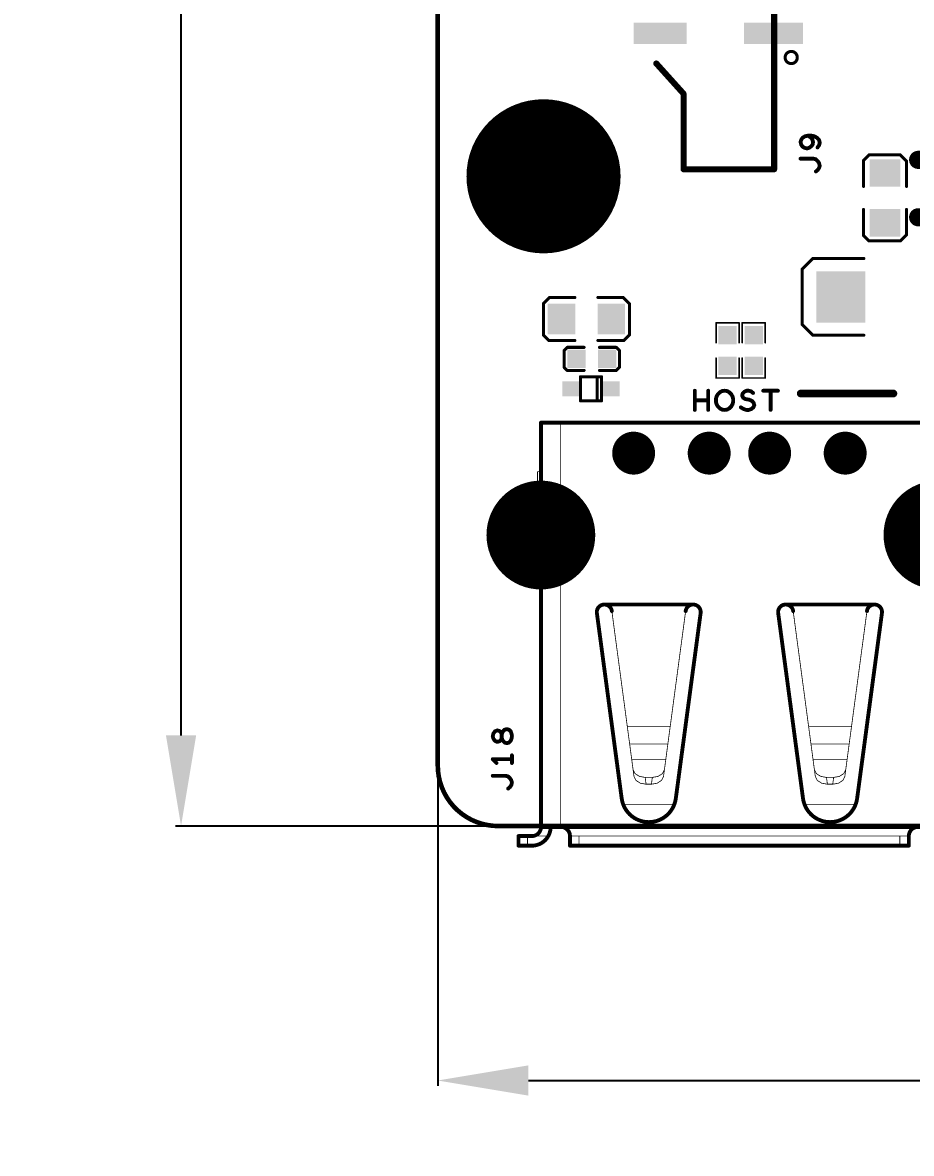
# Model space of a CAD drawing. Extents: x -13 to 102, y 0 to 99.
# Drawn here: x -12.74 to 16.67, y -0.33 to 37.09 of the extents above; entities that cross this region are included whole.
import ezdxf

# ---------------------------------------------------------------- set-up
doc = ezdxf.new("R2010")
doc.units = 0
doc.layers.get('0').update_dxf_attribs({"linetype": 'CONTINUOUS'})
doc.layers.get('DEFPOINTS').update_dxf_attribs({"linetype": 'CONTINUOUS'})
doc.layers.add('SILK_TOP_ART', color=251, linetype='CONTINUOUS')
doc.layers.add('SOLDER_TOP_ART', color=18, linetype='CONTINUOUS')
doc.layers.get('0').off()
doc.dimstyles.get("Standard").update_dxf_attribs({"dimtxt": 3, "dimasz": 3, "dimexe": 0.18, "dimexo": 0, "dimgap": 1.5, "dimtad": 0, "dimtih": 1, "dimtoh": 1, "dimzin": 0, "dimcen": 0.09, "dimazin": 3, "dimtfac": 1, "dimtofl": 0, "dimtmove": 0, "dimatfit": 3})

# ---------------------------------------------------------------- blocks, each defined once
blk = doc.blocks.new('ROUND_325')
at = {"const_width": 0.1}
blk.add_lwpolyline([(-0.05, 0, 1), (0.05, 0, 1)], format="xyb", close=True, dxfattribs=at)
blk = doc.blocks.new('ROUND_214')
at = {"const_width": 0.0508}
blk.add_lwpolyline([(-0.0254, 0, 1), (0.0254, 0, 1)], format="xyb", close=True, dxfattribs=at)
blk = doc.blocks.new('ROUND_159')
at = {"const_width": 0.0635}
blk.add_lwpolyline([(-0.03175, 0, 1), (0.03175, 0, 1)], format="xyb", close=True, dxfattribs=at)
blk = doc.blocks.new('ROUND_275')
at = {"const_width": 0.127}
blk.add_lwpolyline([(-0.0635, 0, 1), (0.0635, 0, 1)], format="xyb", close=True, dxfattribs=at)
blk = doc.blocks.new('ROUND_213')
at = {"const_width": 0.0762}
blk.add_lwpolyline([(-0.0381, 0, 1), (0.0381, 0, 1)], format="xyb", close=True, dxfattribs=at)
blk = doc.blocks.new('ROUND_16')
at = {"const_width": 0.0127}
blk.add_lwpolyline([(-0.00635, 0, 1), (0.00635, 0, 1)], format="xyb", close=True, dxfattribs=at)
blk = doc.blocks.new('ROUND_320')
at = {"const_width": 0.0254}
blk.add_lwpolyline([(-0.0127, 0, 1), (0.0127, 0, 1)], format="xyb", close=True, dxfattribs=at)
blk = doc.blocks.new('ROUND_373')
at = {"const_width": 0.71}
blk.add_lwpolyline([(-0.355, 0, 1), (0.355, 0, 1)], format="xyb", close=True, dxfattribs=at)
blk = doc.blocks.new('ROUND_344')
at = {"const_width": 1.8}
blk.add_lwpolyline([(-0.9, 0, 1), (0.9, 0, 1)], format="xyb", close=True, dxfattribs=at)
blk = doc.blocks.new('ROUND_341')
at = {"const_width": 2.55}
blk.add_lwpolyline([(-1.275, 0, 1), (1.275, 0, 1)], format="xyb", close=True, dxfattribs=at)
blk = doc.blocks.new('RECTANGLE_374')
blk.add_solid([(0.29, 0.25), (0.29, -0.25), (-0.29, 0.25), (-0.29, -0.25)])
blk = doc.blocks.new('SQUARE_333')
blk.add_solid([(0.304, 0.304), (0.304, -0.304), (-0.304, 0.304), (-0.304, -0.304)])
blk = doc.blocks.new('RECTANGLE_332')
blk.add_solid([(0.4564, 0.5072), (0.4564, -0.5072), (-0.4564, 0.5072), (-0.4564, -0.5072)])
blk = doc.blocks.new('RECTANGLE_331')
blk.add_solid([(0.5072, 0.4564), (0.5072, -0.4564), (-0.5072, 0.4564), (-0.5072, -0.4564)])
blk = doc.blocks.new('RECTANGLE_361')
blk.add_solid([(0.975, 0.35), (0.975, -0.35), (-0.975, 0.35), (-0.975, -0.35)])
blk = doc.blocks.new('OBLONG_348')
at = {"const_width": 0.6}
blk.add_lwpolyline([(0.25, 0), (-0.25, 0)], dxfattribs=at)
at = {"const_width": 0.3}
for points in [[(-0.4, 0, 1), (-0.1, 0, 1)], [(0.1, 0, 1), (0.4, 0, 1)]]:
    blk.add_lwpolyline(points, format="xyb", close=True, dxfattribs=at)
blk = doc.blocks.new('RECTANGLE_359')
blk.add_solid([(0.875, 0.35), (0.875, -0.35), (-0.875, 0.35), (-0.875, -0.35)])
blk = doc.blocks.new('RECTANGLE_370')
blk.add_solid([(0.81, 0.85), (0.81, -0.85), (-0.81, 0.85), (-0.81, -0.85)])
blk = doc.blocks.new('*U173')
at = {"layer": 'SOLDER_TOP_ART', "color": 0, "linetype": 'CONTINUOUS'}
blk.add_text('74.00', height=3, dxfattribs=at).set_placement((-12.738, 46.026))
blk = doc.blocks.new('*D167')
at = {"layer": 'DEFPOINTS', "color": 0, "linetype": 'CONTINUOUS'}
for p in [(3, 84.5), (-7.495, 10.5), (3.038, 10.5)]:
    blk.add_point(p, dxfattribs=at)
at = {"layer": 'SOLDER_TOP_ART', "color": 0, "linetype": 'CONTINUOUS'}
for p, q in [((3, 84.5), (-7.675, 84.5)), ((-7.495, 81.5), (-7.495, 50.532)), ((-7.495, 13.5), (-7.495, 44.468)), ((3.038, 10.5), (-7.675, 10.5))]:
    blk.add_line(p, q, dxfattribs=at)
for points in [[(-7.995, 81.5), (-6.995, 81.5), (-7.495, 84.5)], [(-7.995, 13.5), (-6.995, 13.5), (-7.495, 10.5)]]:
    blk.add_solid(points, dxfattribs=at)
at = {"layer": 'SOLDER_TOP_ART', "linetype": 'CONTINUOUS'}
blk.add_blockref('*U173', (0, 0), dxfattribs=at)
blk = doc.blocks.new('*U174')
at = {"layer": 'SOLDER_TOP_ART', "color": 0, "linetype": 'CONTINUOUS'}
blk.add_text('88.00', height=3, dxfattribs=at).set_placement((39.771, 0.605))
blk = doc.blocks.new('*D168')
at = {"layer": 'DEFPOINTS', "color": 0, "linetype": 'CONTINUOUS'}
for p in [(1, 82.538), (89, 61.962), (89, 2.079)]:
    blk.add_point(p, dxfattribs=at)
at = {"layer": 'SOLDER_TOP_ART', "color": 0, "linetype": 'CONTINUOUS'}
for p, q in [((1, 82.538), (1, 1.899)), ((89, 61.962), (89, 1.899)), ((4, 2.079), (38.441, 2.079)), ((86, 2.079), (51.559, 2.079))]:
    blk.add_line(p, q, dxfattribs=at)
for points in [[(4, 2.579), (4, 1.579), (1, 2.079)], [(86, 2.579), (86, 1.579), (89, 2.079)]]:
    blk.add_solid(points, dxfattribs=at)
at = {"layer": 'SOLDER_TOP_ART', "linetype": 'CONTINUOUS'}
blk.add_blockref('*U174', (0, 0), dxfattribs=at)

msp = doc.modelspace()

# ---------------------------------------------------------------- linework, layer by layer
at = {"layer": 'SILK_TOP_ART'}
for points, const_width in [([(1, 82.5), (1, 12.5)], 0.1524), ([(12.1324, 55.2338), (12.1324, 32.2338)], 0.2), ([(8.2324, 35.7338), (9.1324, 34.7338)], 0.2), ([(9.1324, 32.2338), (9.1324, 34.7338)], 0.2), ([(13.0683, 33.2719), (13.026, 33.2084)], 0.127), ([(13.153, 33.3248), (13.0683, 33.2719)], 0.127), ([(13.2482, 33.346), (13.153, 33.3248)], 0.127), ([(13.3646, 33.346), (13.2482, 33.346)], 0.127), ([(13.3435, 33.2825), (13.2482, 33.346)], 0.127), ([(13.3964, 33.219), (13.3435, 33.2825)], 0.127), ([(13.4599, 33.3248), (13.3646, 33.346)], 0.127), ([(13.5552, 33.2719), (13.4599, 33.3248)], 0.127), ([(13.6186, 33.1978), (13.5552, 33.2719)], 0.127), ([(13.026, 33.2084), (13.0048, 33.1343)], 0.127), ([(13.0048, 33.1343), (13.026, 33.0496)], 0.127), ([(13.026, 33.0496), (13.0683, 32.9861)], 0.127), ([(13.0683, 32.9861), (13.1318, 32.9438)], 0.127), ([(13.1318, 32.9438), (13.2165, 32.9226)], 0.127), ([(13.2165, 32.9226), (13.2905, 32.9438)], 0.127), ([(13.2905, 32.9438), (13.3646, 32.9967)], 0.127), ([(13.3646, 32.9967), (13.407, 33.0602)], 0.127), ([(13.4176, 33.1343), (13.3964, 33.219)], 0.127), ([(13.407, 33.0602), (13.4176, 33.1343)], 0.127), ([(13.5657, 32.9544), (13.6186, 33.0285)], 0.127), ([(13.6398, 33.1131), (13.6186, 33.1978)], 0.127), ([(13.6186, 33.0285), (13.6398, 33.1131)], 0.127), ([(13.4281, 32.584), (13.0048, 32.584)], 0.127), ([(13.5128, 32.5628), (13.4281, 32.584)], 0.127), ([(13.5763, 32.4993), (13.5128, 32.5628)], 0.127), ([(13.6186, 32.4358), (13.5763, 32.4993)], 0.127), ([(15.0892, 32.5296), (15.267, 32.7074)], 0.1016), ([(15.0892, 31.666), (15.0892, 32.5296)], 0.1016), ([(15.267, 32.7074), (16.3084, 32.7074)], 0.1016), ([(16.3084, 32.7074), (16.5116, 32.5042)], 0.1016), ([(16.5116, 32.5042), (16.5116, 31.666)], 0.1016), ([(12.1324, 32.2338), (9.1324, 32.2338)], 0.2), ([(13.5128, 32.1606), (13.5763, 32.2136)], 0.127), ([(13.5763, 32.2136), (13.6186, 32.277)], 0.127), ([(13.6398, 32.3511), (13.6186, 32.4358)], 0.127), ([(13.6186, 32.277), (13.6398, 32.3511)], 0.127), ([(15.0892, 30.904), (15.0892, 30.0404)], 0.1016), ([(16.5116, 30.0658), (16.5116, 30.904)], 0.1016), ([(15.0892, 30.0404), (15.267, 29.8626)], 0.1016), ([(16.3084, 29.8626), (16.5116, 30.0658)], 0.1016), ([(15.267, 29.8626), (16.3084, 29.8626)], 0.1016), ([(13.0554, 28.9244), (13.411, 29.28)], 0.1016), ([(13.411, 29.28), (15.1001, 29.28)], 0.1016), ([(13.0554, 27.0956), (13.0554, 28.9244)], 0.1016), ([(4.4958, 27.7876), (4.699, 27.9908)], 0.1016), ([(4.4958, 26.7462), (4.4958, 27.7876)], 0.1016), ([(4.699, 27.9908), (5.5372, 27.9908)], 0.1016), ([(7.1374, 27.9908), (6.2992, 27.9908)], 0.1016), ([(7.3406, 27.7876), (7.1374, 27.9908)], 0.1016), ([(7.3406, 26.7462), (7.3406, 27.7876)], 0.1016), ([(10.21, 27.1526), (10.972, 27.1526)], 0.0508), ([(10.21, 26.4922), (10.21, 27.1526)], 0.0508), ([(10.972, 27.1526), (10.972, 26.4922)], 0.0508), ([(11.0736, 27.1526), (11.8356, 27.1526)], 0.0508), ([(11.0736, 26.4922), (11.0736, 27.1526)], 0.0508), ([(11.8356, 27.1526), (11.8356, 26.4922)], 0.0508), ([(13.411, 26.74), (13.0554, 27.0956)], 0.1016), ([(4.6736, 26.5684), (4.4958, 26.7462)], 0.1016), ([(5.5372, 26.5684), (4.6736, 26.5684)], 0.1016), ([(6.2992, 26.5684), (7.1628, 26.5684)], 0.1016), ([(7.1628, 26.5684), (7.3406, 26.7462)], 0.1016), ([(15.1001, 26.74), (13.411, 26.74)], 0.1016), ([(5.1816, 26.2349), (5.2865, 26.3398)], 0.1016), ([(5.1816, 25.6791), (5.1816, 26.2349)], 0.1016), ([(5.2865, 26.3398), (5.842, 26.3398)], 0.1016), ([(6.9088, 26.3398), (6.35, 26.3398)], 0.1016), ([(7.0104, 26.2382), (6.9088, 26.3398)], 0.1016), ([(7.0104, 25.6794), (7.0104, 26.2382)], 0.1016), ([(10.21, 25.9842), (10.21, 25.3238)], 0.0508), ([(10.972, 25.3238), (10.972, 25.9842)], 0.0508), ([(11.0736, 25.9842), (11.0736, 25.3238)], 0.0508), ([(11.8356, 25.3238), (11.8356, 25.9842)], 0.0508), ([(5.2832, 25.5778), (5.1816, 25.6791)], 0.1016), ([(5.842, 25.5778), (5.2832, 25.5778)], 0.1016), ([(6.35, 25.5778), (6.9088, 25.5778)], 0.1016), ([(6.9088, 25.5778), (7.0104, 25.6794)], 0.1016), ([(5.7206, 25.3682), (6.4206, 25.3682)], 0.1016), ([(5.7206, 24.5682), (5.7206, 25.3682)], 0.1016), ([(6.2706, 25.3682), (6.2706, 24.5682)], 0.1016), ([(6.4206, 25.3682), (6.4206, 24.5682)], 0.1016), ([(10.21, 25.3238), (10.972, 25.3238)], 0.0508), ([(11.0736, 25.3238), (11.8356, 25.3238)], 0.0508), ([(9.5059, 24.2697), (9.5059, 24.9047)], 0.127), ([(9.9505, 24.9047), (9.9505, 24.2697)], 0.127), ([(10.2044, 24.6295), (10.2256, 24.7142)], 0.127), ([(10.2256, 24.7142), (10.2679, 24.7883)], 0.127), ([(10.2679, 24.7883), (10.3315, 24.8518)], 0.127), ([(10.3315, 24.8518), (10.4055, 24.8941)], 0.127), ([(10.4055, 24.8941), (10.4902, 24.9047)], 0.127), ([(10.4902, 24.9047), (10.5749, 24.8941)], 0.127), ([(10.5749, 24.8941), (10.6489, 24.8518)], 0.127), ([(10.6489, 24.8518), (10.7125, 24.7883)], 0.127), ([(10.7125, 24.7883), (10.7548, 24.7142)], 0.127), ([(10.7548, 24.7142), (10.776, 24.6295)], 0.127), ([(11.0723, 24.7459), (11.0935, 24.82)], 0.127), ([(11.104, 24.6719), (11.0723, 24.7459)], 0.127), ([(11.0935, 24.82), (11.1464, 24.8729)], 0.127), ([(11.1781, 24.6295), (11.104, 24.6719)], 0.127), ([(11.1464, 24.8729), (11.2204, 24.9047)], 0.127), ([(11.2204, 24.9047), (11.2945, 24.9047)], 0.127), ([(11.2945, 24.9047), (11.3686, 24.8835)], 0.127), ([(11.3686, 24.8835), (11.4321, 24.8306)], 0.127), ([(11.7708, 24.9047), (12.2576, 24.9047)], 0.127), ([(12.0142, 24.9047), (12.0142, 24.2697)], 0.127), ([(16.0782, 24.8126), (13.0112, 24.8126)], 0.254), ([(6.4206, 24.5682), (5.7206, 24.5682)], 0.1016), ([(9.9505, 24.5872), (9.5059, 24.5872)], 0.127), ([(10.2044, 24.5449), (10.2044, 24.6295)], 0.127), ([(10.2256, 24.4602), (10.2044, 24.5449)], 0.127), ([(10.2679, 24.3861), (10.2256, 24.4602)], 0.127), ([(10.3315, 24.3226), (10.2679, 24.3861)], 0.127), ([(10.4055, 24.2803), (10.3315, 24.3226)], 0.127), ([(10.4902, 24.2697), (10.4055, 24.2803)], 0.127), ([(10.5749, 24.2803), (10.4902, 24.2697)], 0.127), ([(10.6489, 24.3226), (10.5749, 24.2803)], 0.127), ([(10.7125, 24.3861), (10.6489, 24.3226)], 0.127), ([(10.7548, 24.4602), (10.7125, 24.3861)], 0.127), ([(10.776, 24.5449), (10.7548, 24.4602)], 0.127), ([(10.776, 24.6295), (10.776, 24.5449)], 0.127), ([(11.0299, 24.3543), (11.1146, 24.3014)], 0.127), ([(11.1146, 24.3014), (11.2099, 24.2697)], 0.127), ([(11.3051, 24.6084), (11.1781, 24.6295)], 0.127), ([(11.2099, 24.2697), (11.2945, 24.2697)], 0.127), ([(11.2945, 24.2697), (11.3792, 24.3014)], 0.127), ([(11.4004, 24.566), (11.3051, 24.6084)], 0.127), ([(11.3792, 24.3014), (11.4427, 24.3543)], 0.127), ([(11.4533, 24.5025), (11.4004, 24.566)], 0.127), ([(11.4427, 24.3543), (11.4745, 24.4285)], 0.127), ([(11.4745, 24.4285), (11.4533, 24.5025)], 0.127), ([(4.4168, 10.4699), (4.4168, 23.8499)], 0.127), ([(4.4168, 23.8499), (17.5468, 23.8499)], 0.127), ([(5.0548, 10.4699), (5.0548, 23.8499)], 0.0254), ([(4.3018, 21.7299), (4.3018, 22.2299)], 0.0254), ([(4.3018, 22.2299), (4.4168, 22.2299)], 0.0254), ([(4.4168, 21.476), (4.3018, 21.7299)], 0.0254), ([(4.1122, 21.0389), (2.9654, 20.8576)], 0.0254), ([(4.1122, 21.0389), (4.3383, 21.0908)], 0.0254), ([(4.1122, 21.0389), (4.1122, 19.2209)], 0.0254), ([(4.3383, 21.0908), (4.4168, 21.1499)], 0.0254), ([(2.8907, 20.8405), (2.8648, 20.821)], 0.0254), ([(2.8648, 20.821), (2.8648, 19.4388)], 0.0254), ([(2.9654, 20.8576), (2.8907, 20.8405)], 0.0254), ([(2.9654, 20.8576), (2.9654, 19.4022)], 0.0254), ([(2.8648, 19.4388), (2.8907, 19.4193)], 0.0254), ([(2.8907, 19.4193), (2.9654, 19.4022)], 0.0254), ([(4.1122, 19.2209), (2.9654, 19.4022)], 0.0254), ([(4.3383, 19.169), (4.1122, 19.2209)], 0.0254), ([(4.4168, 19.1099), (4.3383, 19.169)], 0.0254), ([(7.0862, 11.4136), (6.2652, 17.5467)], 0.127), ([(6.513, 17.8299), (9.4506, 17.8299)], 0.127), ([(7.4934, 12.1401), (6.7608, 17.6131)], 0.0254), ([(8.4702, 12.1401), (9.2028, 17.6131)], 0.0254), ([(9.6984, 17.5467), (8.8774, 11.4136)], 0.127), ([(13.0862, 11.4136), (12.2652, 17.5467)], 0.127), ([(12.513, 17.8299), (15.4506, 17.8299)], 0.127), ([(13.4934, 12.1401), (12.7608, 17.6131)], 0.0254), ([(14.4702, 12.1401), (15.2028, 17.6131)], 0.0254), ([(15.6984, 17.5467), (14.8774, 11.4136)], 0.127), ([(2.8194, 13.4747), (2.8406, 13.5594)], 0.127), ([(2.8406, 13.39), (2.8194, 13.4747)], 0.127), ([(2.8406, 13.5594), (2.8935, 13.6334)], 0.127), ([(2.8935, 13.6334), (2.9676, 13.6652)], 0.127), ([(2.9676, 13.6652), (3.0417, 13.644)], 0.127), ([(3.0417, 13.644), (3.0946, 13.5911)], 0.127), ([(3.0946, 13.5911), (3.1157, 13.5276)], 0.127), ([(3.1157, 13.4218), (3.0946, 13.3583)], 0.127), ([(3.1475, 13.6229), (3.1157, 13.5276)], 0.127), ([(3.1157, 13.5276), (3.1157, 13.4218)], 0.127), ([(3.1157, 13.5276), (3.1157, 13.4218)], 0.127), ([(3.1157, 13.4218), (3.1475, 13.3265)], 0.127), ([(3.211, 13.6864), (3.1475, 13.6229)], 0.127), ([(3.2851, 13.7075), (3.211, 13.6864)], 0.127), ([(3.3592, 13.6864), (3.2851, 13.7075)], 0.127), ([(3.4121, 13.6334), (3.3592, 13.6864)], 0.127), ([(3.4438, 13.5488), (3.4121, 13.6334)], 0.127), ([(3.4544, 13.4747), (3.4438, 13.5488)], 0.127), ([(3.4438, 13.4006), (3.4544, 13.4747)], 0.127), ([(8.6923, 13.7997), (7.2713, 13.7997)], 0.0254), ([(13.2713, 13.7997), (14.6923, 13.7997)], 0.0254), ([(2.8935, 13.316), (2.8406, 13.39)], 0.127), ([(2.9676, 13.2842), (2.8935, 13.316)], 0.127), ([(3.0417, 13.3054), (2.9676, 13.2842)], 0.127), ([(3.0946, 13.3583), (3.0417, 13.3054)], 0.127), ([(3.1475, 13.3265), (3.211, 13.263)], 0.127), ([(3.211, 13.263), (3.2851, 13.2419)], 0.127), ([(3.2851, 13.2419), (3.3592, 13.263)], 0.127), ([(3.3592, 13.263), (3.4121, 13.316)], 0.127), ([(3.4121, 13.316), (3.4438, 13.4006)], 0.127), ([(8.6137, 13.2122), (7.3499, 13.2122)], 0.0254), ([(13.3499, 13.2122), (14.6137, 13.2122)], 0.0254), ([(3.4544, 12.7127), (2.8194, 12.7127)], 0.127), ([(2.8194, 12.7127), (2.9464, 12.5857)], 0.127), ([(3.4544, 12.5857), (3.4544, 12.8397)], 0.127), ([(8.545, 12.6993), (7.4186, 12.6993)], 0.0254), ([(7.4633, 12.3649), (7.5287, 12.235)], 0.0254), ([(8.4349, 12.235), (8.5003, 12.3649)], 0.0254), ([(13.4186, 12.6993), (14.545, 12.6993)], 0.0254), ([(13.4633, 12.3649), (13.5287, 12.235)], 0.0254), ([(14.4349, 12.235), (14.5003, 12.3649)], 0.0254), ([(3.2427, 12.1624), (2.8194, 12.1624)], 0.127), ([(3.3274, 12.1412), (3.2427, 12.1624)], 0.127), ([(3.3909, 12.0777), (3.3274, 12.1412)], 0.127), ([(3.4332, 12.0142), (3.3909, 12.0777)], 0.127), ([(3.4544, 11.9295), (3.4332, 12.0142)], 0.127), ([(3.4332, 11.8554), (3.4544, 11.9295)], 0.127), ([(7.4934, 12.1401), (7.5587, 12.0101)], 0.0254), ([(7.5287, 12.235), (7.6735, 12.1422)], 0.0254), ([(7.5587, 12.0101), (7.7035, 11.9174)], 0.0254), ([(7.6735, 12.1422), (7.8634, 12.1086)], 0.0254), ([(8.1002, 12.1086), (7.8634, 12.1086)], 0.0254), ([(7.8634, 12.1086), (7.8934, 11.8838)], 0.0254), ([(8.0702, 11.8838), (8.1002, 12.1086)], 0.0254), ([(8.1002, 12.1086), (8.2901, 12.1422)], 0.0254), ([(8.2601, 11.9174), (8.4049, 12.0101)], 0.0254), ([(8.2901, 12.1422), (8.4349, 12.235)], 0.0254), ([(8.4049, 12.0101), (8.4702, 12.1401)], 0.0254), ([(13.4934, 12.1401), (13.5587, 12.0101)], 0.0254), ([(13.5287, 12.235), (13.6735, 12.1422)], 0.0254), ([(13.5587, 12.0101), (13.7035, 11.9174)], 0.0254), ([(13.6735, 12.1422), (13.8634, 12.1086)], 0.0254), ([(13.8634, 12.1086), (14.1002, 12.1086)], 0.0254), ([(13.8634, 12.1086), (13.8934, 11.8838)], 0.0254), ([(14.0702, 11.8838), (14.1002, 12.1086)], 0.0254), ([(14.1002, 12.1086), (14.2901, 12.1422)], 0.0254), ([(14.2601, 11.9174), (14.4049, 12.0101)], 0.0254), ([(14.2901, 12.1422), (14.4349, 12.235)], 0.0254), ([(14.4049, 12.0101), (14.4702, 12.1401)], 0.0254), ([(3.3274, 11.739), (3.3909, 11.792)], 0.127), ([(3.3909, 11.792), (3.4332, 11.8554)], 0.127), ([(7.7035, 11.9174), (7.8934, 11.8838)], 0.0254), ([(8.0702, 11.8838), (7.8934, 11.8838)], 0.0254), ([(8.0702, 11.8838), (8.2601, 11.9174)], 0.0254), ([(13.7035, 11.9174), (13.8934, 11.8838)], 0.0254), ([(13.8934, 11.8838), (14.0702, 11.8838)], 0.0254), ([(14.0702, 11.8838), (14.2601, 11.9174)], 0.0254), ([(7.136, 11.2159), (8.8276, 11.2159)], 0.0254), ([(13.136, 11.2159), (14.8276, 11.2159)], 0.0254), ([(3, 10.5), (87, 10.5)], 0.1524), ([(4.4168, 10.4699), (17.5468, 10.4699)], 0.127), ([(3.6698, 9.8499), (3.6698, 10.1679)], 0.127), ([(3.6698, 10.1679), (4.1148, 10.1679)], 0.127), ([(3.9698, 9.8499), (3.9698, 10.1679)], 0.0254), ([(4.6574, 10.1699), (4.1495, 10.1699)], 0.0254), ([(5.3748, 9.8499), (5.3748, 10.1699)], 0.127), ([(5.3748, 10.1679), (16.5888, 10.1679)], 0.0254), ([(5.6748, 10.1679), (5.6748, 9.8499)], 0.0254), ([(16.2888, 9.8499), (16.2888, 10.1679)], 0.0254), ([(16.5888, 9.8499), (16.5888, 10.1699)], 0.127), ([(3.6698, 9.8499), (4.1148, 9.8499)], 0.127), ([(5.3748, 9.8499), (16.5888, 9.8499)], 0.127)]:
    msp.add_lwpolyline(points, dxfattribs=dict(at, const_width=const_width))
at = {"layer": 'SILK_TOP_ART', "const_width": 0.1016}
msp.add_lwpolyline([(12.4948, 35.9316, 1), (12.8966, 35.9316, 1)], format="xyb", close=True, dxfattribs=at)
at = {"layer": 'SILK_TOP_ART'}
for points, const_width in [([(6.7608, 17.6131, 1), (6.2652, 17.5467)], 0.127), ([(9.6984, 17.5467, 1), (9.2028, 17.6131)], 0.127), ([(12.7608, 17.6131, 1), (12.2652, 17.5467)], 0.127), ([(15.6984, 17.5467, 1), (15.2028, 17.6131)], 0.127), ([(1, 12.5, 0.4142136), (3, 10.5)], 0.1524), ([(7.0862, 11.4136, 0.8750449), (8.8774, 11.4136)], 0.127), ([(13.0862, 11.4136, 0.8750449), (14.8774, 11.4136)], 0.127), ([(4.1148, 9.8499, 0.4142136), (4.7348, 10.4699)], 0.127), ([(4.1148, 10.1679, 0.4142136), (4.4168, 10.4699)], 0.127), ([(5.3748, 10.1699, 0.4142136), (5.0748, 10.4699)], 0.127), ([(16.8888, 10.4699, 0.4142136), (16.5888, 10.1699)], 0.127)]:
    msp.add_lwpolyline(points, format="xyb", dxfattribs=dict(at, const_width=const_width))
at = {"layer": 'SOLDER_TOP_ART', "const_width": 0.1524}
for points in [[(1, 82.5), (1, 12.5)], [(3, 10.5), (87, 10.5)]]:
    msp.add_lwpolyline(points, dxfattribs=at)
msp.add_lwpolyline([(1, 12.5, 0.4142136), (3, 10.5)], format="xyb", dxfattribs=at)

# ---------------------------------------------------------------- block references
at = {"layer": 'SILK_TOP_ART'}
for name, p in [('ROUND_325', (8.2324, 35.7338)), ('ROUND_325', (9.1324, 34.7338)), ('ROUND_325', (9.1324, 34.7338)), ('ROUND_159', (13.0683, 33.2719)), ('ROUND_159', (13.153, 33.3248)), ('ROUND_159', (13.2482, 33.346)), ('ROUND_159', (13.2482, 33.346)), ('ROUND_159', (13.3435, 33.2825)), ('ROUND_159', (13.3646, 33.346)), ('ROUND_159', (13.4599, 33.3248)), ('ROUND_159', (13.5552, 33.2719)), ('ROUND_159', (13.0048, 33.1343)), ('ROUND_159', (13.026, 33.2084)), ('ROUND_159', (13.026, 33.0496)), ('ROUND_159', (13.0683, 32.9861)), ('ROUND_159', (13.1318, 32.9438)), ('ROUND_159', (13.2165, 32.9226)), ('ROUND_159', (13.2905, 32.9438)), ('ROUND_159', (13.3646, 32.9967)), ('ROUND_159', (13.3964, 33.219)), ('ROUND_159', (13.407, 33.0602)), ('ROUND_159', (13.4176, 33.1343)), ('ROUND_159', (13.5657, 32.9544)), ('ROUND_159', (13.6186, 33.1978)), ('ROUND_159', (13.6186, 33.0285)), ('ROUND_159', (13.6398, 33.1131)), ('ROUND_159', (13.0048, 32.584)), ('ROUND_159', (13.4281, 32.584)), ('ROUND_159', (13.5128, 32.5628)), ('ROUND_159', (13.5763, 32.4993)), ('ROUND_214', (15.0892, 32.5296)), ('ROUND_214', (15.0892, 32.5296)), ('ROUND_214', (15.267, 32.7074)), ('ROUND_214', (15.267, 32.7074)), ('ROUND_214', (16.3084, 32.7074)), ('ROUND_214', (16.3084, 32.7074)), ('ROUND_214', (16.5116, 32.5042)), ('ROUND_214', (16.5116, 32.5042)), ('ROUND_325', (9.1324, 32.2338)), ('ROUND_325', (12.1324, 32.2338)), ('ROUND_159', (13.5128, 32.1606)), ('ROUND_159', (13.5763, 32.2136)), ('ROUND_159', (13.6186, 32.4358)), ('ROUND_159', (13.6186, 32.277)), ('ROUND_159', (13.6398, 32.3511)), ('ROUND_214', (15.0892, 31.666)), ('ROUND_214', (16.5116, 31.666)), ('ROUND_214', (15.0892, 30.904)), ('ROUND_214', (16.5116, 30.904)), ('ROUND_214', (15.0892, 30.0404)), ('ROUND_214', (15.0892, 30.0404)), ('ROUND_214', (16.5116, 30.0658)), ('ROUND_214', (16.5116, 30.0658)), ('ROUND_214', (15.267, 29.8626)), ('ROUND_214', (15.267, 29.8626)), ('ROUND_214', (16.3084, 29.8626)), ('ROUND_214', (16.3084, 29.8626)), ('ROUND_214', (13.411, 29.28)), ('ROUND_214', (13.411, 29.28)), ('ROUND_214', (15.1001, 29.28)), ('ROUND_214', (13.0554, 28.9244)), ('ROUND_214', (13.0554, 28.9244)), ('ROUND_214', (4.4958, 27.7876)), ('ROUND_214', (4.4958, 27.7876)), ('ROUND_214', (4.699, 27.9908)), ('ROUND_214', (4.699, 27.9908)), ('ROUND_214', (5.5372, 27.9908)), ('ROUND_214', (6.2992, 27.9908)), ('ROUND_214', (7.1374, 27.9908)), ('ROUND_214', (7.1374, 27.9908)), ('ROUND_214', (7.3406, 27.7876)), ('ROUND_214', (7.3406, 27.7876)), ('ROUND_320', (10.21, 27.1526)), ('ROUND_320', (10.21, 27.1526)), ('ROUND_320', (10.972, 27.1526)), ('ROUND_320', (10.972, 27.1526)), ('ROUND_320', (11.0736, 27.1526)), ('ROUND_320', (11.0736, 27.1526)), ('ROUND_320', (11.8356, 27.1526)), ('ROUND_320', (11.8356, 27.1526)), ('ROUND_214', (13.0554, 27.0956)), ('ROUND_214', (13.0554, 27.0956)), ('ROUND_214', (4.4958, 26.7462)), ('ROUND_214', (4.4958, 26.7462)), ('ROUND_214', (4.6736, 26.5684)), ('ROUND_214', (4.6736, 26.5684)), ('ROUND_214', (5.5372, 26.5684)), ('ROUND_214', (6.2992, 26.5684)), ('ROUND_214', (7.1628, 26.5684)), ('ROUND_214', (7.1628, 26.5684)), ('ROUND_214', (7.3406, 26.7462)), ('ROUND_214', (7.3406, 26.7462)), ('ROUND_214', (13.411, 26.74)), ('ROUND_214', (13.411, 26.74)), ('ROUND_214', (15.1001, 26.74)), ('ROUND_214', (5.1816, 26.2349)), ('ROUND_214', (5.1816, 26.2349)), ('ROUND_214', (5.2865, 26.3398)), ('ROUND_214', (5.2865, 26.3398)), ('ROUND_214', (5.842, 26.3398)), ('ROUND_214', (6.35, 26.3398)), ('ROUND_214', (6.9088, 26.3398)), ('ROUND_214', (6.9088, 26.3398)), ('ROUND_214', (7.0104, 26.2382)), ('ROUND_214', (7.0104, 26.2382)), ('ROUND_320', (10.21, 26.4922)), ('ROUND_320', (10.972, 26.4922)), ('ROUND_320', (11.0736, 26.4922)), ('ROUND_320', (11.8356, 26.4922)), ('ROUND_320', (10.21, 25.9842)), ('ROUND_320', (10.972, 25.9842)), ('ROUND_320', (11.0736, 25.9842)), ('ROUND_320', (11.8356, 25.9842)), ('ROUND_214', (5.1816, 25.6791)), ('ROUND_214', (5.1816, 25.6791)), ('ROUND_214', (5.2832, 25.5778)), ('ROUND_214', (5.2832, 25.5778)), ('ROUND_214', (5.842, 25.5778)), ('ROUND_214', (6.35, 25.5778)), ('ROUND_214', (6.9088, 25.5778)), ('ROUND_214', (6.9088, 25.5778)), ('ROUND_214', (7.0104, 25.6794)), ('ROUND_214', (7.0104, 25.6794)), ('ROUND_214', (5.7206, 25.3682)), ('ROUND_214', (5.7206, 25.3682)), ('ROUND_214', (6.2706, 25.3682)), ('ROUND_214', (6.4206, 25.3682)), ('ROUND_214', (6.4206, 25.3682)), ('ROUND_320', (10.21, 25.3238)), ('ROUND_320', (10.21, 25.3238)), ('ROUND_320', (10.972, 25.3238)), ('ROUND_320', (10.972, 25.3238)), ('ROUND_320', (11.0736, 25.3238)), ('ROUND_320', (11.0736, 25.3238)), ('ROUND_320', (11.8356, 25.3238)), ('ROUND_320', (11.8356, 25.3238)), ('ROUND_159', (9.5059, 24.9047)), ('ROUND_159', (9.9505, 24.9047)), ('ROUND_159', (10.2256, 24.7142)), ('ROUND_159', (10.2679, 24.7883)), ('ROUND_159', (10.3315, 24.8518)), ('ROUND_159', (10.4055, 24.8941)), ('ROUND_159', (10.4902, 24.9047)), ('ROUND_159', (10.5749, 24.8941)), ('ROUND_159', (10.6489, 24.8518)), ('ROUND_159', (10.7125, 24.7883)), ('ROUND_159', (10.7548, 24.7142)), ('ROUND_159', (11.0723, 24.7459)), ('ROUND_159', (11.0935, 24.82)), ('ROUND_159', (11.104, 24.6719)), ('ROUND_159', (11.1464, 24.8729)), ('ROUND_159', (11.2204, 24.9047)), ('ROUND_159', (11.2945, 24.9047)), ('ROUND_159', (11.3686, 24.8835)), ('ROUND_159', (11.4321, 24.8306)), ('ROUND_159', (11.7708, 24.9047)), ('ROUND_159', (12.0142, 24.9047)), ('ROUND_159', (12.2576, 24.9047)), ('ROUND_275', (13.0112, 24.8126)), ('ROUND_275', (16.0782, 24.8126)), ('ROUND_214', (5.7206, 24.5682)), ('ROUND_214', (5.7206, 24.5682)), ('ROUND_214', (6.2706, 24.5682)), ('ROUND_214', (6.4206, 24.5682)), ('ROUND_214', (6.4206, 24.5682)), ('ROUND_159', (9.5059, 24.5872)), ('ROUND_159', (9.5059, 24.2697)), ('ROUND_159', (9.9505, 24.5872)), ('ROUND_159', (9.9505, 24.2697)), ('ROUND_159', (10.2044, 24.6295)), ('ROUND_159', (10.2044, 24.5449)), ('ROUND_159', (10.2256, 24.4602)), ('ROUND_159', (10.2679, 24.3861)), ('ROUND_159', (10.3315, 24.3226)), ('ROUND_159', (10.4055, 24.2803)), ('ROUND_159', (10.4902, 24.2697)), ('ROUND_159', (10.4902, 24.2697)), ('ROUND_159', (10.5749, 24.2803)), ('ROUND_159', (10.6489, 24.3226)), ('ROUND_159', (10.7125, 24.3861)), ('ROUND_159', (10.7548, 24.4602)), ('ROUND_159', (10.776, 24.6295)), ('ROUND_159', (10.776, 24.5449)), ('ROUND_159', (11.0299, 24.3543)), ('ROUND_159', (11.1146, 24.3014)), ('ROUND_159', (11.1781, 24.6295)), ('ROUND_159', (11.2099, 24.2697)), ('ROUND_159', (11.2945, 24.2697)), ('ROUND_159', (11.3051, 24.6084)), ('ROUND_159', (11.3792, 24.3014)), ('ROUND_159', (11.4004, 24.566)), ('ROUND_159', (11.4427, 24.3543)), ('ROUND_159', (11.4533, 24.5025)), ('ROUND_159', (11.4745, 24.4285)), ('ROUND_159', (12.0142, 24.2697)), ('ROUND_159', (4.4168, 23.8499)), ('ROUND_159', (4.4168, 23.8499)), ('ROUND_16', (5.0548, 23.8499)), ('ROUND_16', (4.3018, 22.2299)), ('ROUND_16', (4.3018, 22.2299)), ('ROUND_16', (4.4168, 22.2299)), ('ROUND_16', (4.3018, 21.7299)), ('ROUND_16', (4.3018, 21.7299)), ('ROUND_16', (4.4168, 21.476)), ('ROUND_16', (4.1122, 21.0389)), ('ROUND_16', (4.1122, 21.0389)), ('ROUND_16', (4.1122, 21.0389)), ('ROUND_16', (4.3383, 21.0908)), ('ROUND_16', (4.3383, 21.0908)), ('ROUND_16', (4.4168, 21.1499)), ('ROUND_16', (2.8648, 20.821)), ('ROUND_16', (2.8648, 20.821)), ('ROUND_16', (2.8907, 20.8405)), ('ROUND_16', (2.8907, 20.8405)), ('ROUND_16', (2.9654, 20.8576)), ('ROUND_16', (2.9654, 20.8576)), ('ROUND_16', (2.9654, 20.8576)), ('ROUND_16', (2.8648, 19.4388)), ('ROUND_16', (2.8648, 19.4388)), ('ROUND_16', (2.8907, 19.4193)), ('ROUND_16', (2.8907, 19.4193)), ('ROUND_16', (2.9654, 19.4022)), ('ROUND_16', (2.9654, 19.4022)), ('ROUND_16', (2.9654, 19.4022)), ('ROUND_16', (4.1122, 19.2209)), ('ROUND_16', (4.1122, 19.2209)), ('ROUND_16', (4.1122, 19.2209)), ('ROUND_16', (4.3383, 19.169)), ('ROUND_16', (4.3383, 19.169)), ('ROUND_16', (4.4168, 19.1099)), ('ROUND_159', (6.2652, 17.5467)), ('ROUND_159', (6.2652, 17.5467)), ('ROUND_159', (6.513, 17.8299)), ('ROUND_159', (6.7608, 17.6131)), ('ROUND_16', (6.7608, 17.6131)), ('ROUND_159', (9.2028, 17.6131)), ('ROUND_16', (9.2028, 17.6131)), ('ROUND_159', (9.4506, 17.8299)), ('ROUND_159', (9.6984, 17.5467)), ('ROUND_159', (9.6984, 17.5467)), ('ROUND_159', (12.2652, 17.5467)), ('ROUND_159', (12.2652, 17.5467)), ('ROUND_159', (12.513, 17.8299)), ('ROUND_159', (12.7608, 17.6131)), ('ROUND_16', (12.7608, 17.6131)), ('ROUND_159', (15.2028, 17.6131)), ('ROUND_16', (15.2028, 17.6131)), ('ROUND_159', (15.4506, 17.8299)), ('ROUND_159', (15.6984, 17.5467)), ('ROUND_159', (15.6984, 17.5467)), ('ROUND_159', (2.8194, 13.4747)), ('ROUND_159', (2.8406, 13.5594)), ('ROUND_159', (2.8935, 13.6334)), ('ROUND_159', (2.9676, 13.6652)), ('ROUND_159', (3.0417, 13.644)), ('ROUND_159', (3.0946, 13.5911)), ('ROUND_159', (3.1157, 13.5276)), ('ROUND_159', (3.1157, 13.5276)), ('ROUND_159', (3.1157, 13.4218)), ('ROUND_159', (3.1157, 13.4218)), ('ROUND_159', (3.1475, 13.6229)), ('ROUND_159', (3.211, 13.6864)), ('ROUND_159', (3.2851, 13.7075)), ('ROUND_159', (3.3592, 13.6864)), ('ROUND_159', (3.4121, 13.6334)), ('ROUND_159', (3.4438, 13.5488)), ('ROUND_159', (3.4544, 13.4747)), ('ROUND_159', (3.4544, 13.4747)), ('ROUND_16', (7.2713, 13.7997)), ('ROUND_16', (8.6923, 13.7997)), ('ROUND_16', (13.2713, 13.7997)), ('ROUND_16', (14.6923, 13.7997)), ('ROUND_159', (2.8406, 13.39)), ('ROUND_159', (2.8935, 13.316)), ('ROUND_159', (2.9676, 13.2842)), ('ROUND_159', (3.0417, 13.3054)), ('ROUND_159', (3.0946, 13.3583)), ('ROUND_159', (3.1475, 13.3265)), ('ROUND_159', (3.211, 13.263)), ('ROUND_159', (3.2851, 13.2419)), ('ROUND_159', (3.3592, 13.263)), ('ROUND_159', (3.4121, 13.316)), ('ROUND_159', (3.4438, 13.4006)), ('ROUND_16', (7.3499, 13.2122)), ('ROUND_16', (8.6137, 13.2122)), ('ROUND_16', (13.3499, 13.2122)), ('ROUND_16', (14.6137, 13.2122)), ('ROUND_159', (2.8194, 12.7127)), ('ROUND_159', (3.4544, 12.8397)), ('ROUND_159', (3.4544, 12.7127)), ('ROUND_213', (1, 12.5)), ('ROUND_213', (1, 12.5)), ('ROUND_159', (2.9464, 12.5857)), ('ROUND_159', (3.4544, 12.5857)), ('ROUND_16', (7.4186, 12.6993)), ('ROUND_16', (7.4633, 12.3649)), ('ROUND_16', (8.5003, 12.3649)), ('ROUND_16', (8.545, 12.6993)), ('ROUND_16', (13.4186, 12.6993)), ('ROUND_16', (13.4633, 12.3649)), ('ROUND_16', (14.5003, 12.3649)), ('ROUND_16', (14.545, 12.6993)), ('ROUND_159', (2.8194, 12.1624)), ('ROUND_159', (3.2427, 12.1624)), ('ROUND_159', (3.3274, 12.1412)), ('ROUND_159', (3.3909, 12.0777)), ('ROUND_159', (3.4332, 12.0142)), ('ROUND_159', (3.4544, 11.9295)), ('ROUND_16', (7.4934, 12.1401)), ('ROUND_16', (7.4934, 12.1401)), ('ROUND_16', (7.5287, 12.235)), ('ROUND_16', (7.5287, 12.235)), ('ROUND_16', (7.5587, 12.0101)), ('ROUND_16', (7.5587, 12.0101)), ('ROUND_16', (7.6735, 12.1422)), ('ROUND_16', (7.6735, 12.1422)), ('ROUND_16', (7.8634, 12.1086)), ('ROUND_16', (7.8634, 12.1086)), ('ROUND_16', (7.8634, 12.1086)), ('ROUND_16', (8.1002, 12.1086)), ('ROUND_16', (8.1002, 12.1086)), ('ROUND_16', (8.1002, 12.1086)), ('ROUND_16', (8.2901, 12.1422)), ('ROUND_16', (8.2901, 12.1422)), ('ROUND_16', (8.4049, 12.0101)), ('ROUND_16', (8.4049, 12.0101)), ('ROUND_16', (8.4349, 12.235)), ('ROUND_16', (8.4349, 12.235)), ('ROUND_16', (8.4702, 12.1401)), ('ROUND_16', (8.4702, 12.1401)), ('ROUND_16', (13.4934, 12.1401)), ('ROUND_16', (13.4934, 12.1401)), ('ROUND_16', (13.5287, 12.235)), ('ROUND_16', (13.5287, 12.235)), ('ROUND_16', (13.5587, 12.0101)), ('ROUND_16', (13.5587, 12.0101)), ('ROUND_16', (13.6735, 12.1422)), ('ROUND_16', (13.6735, 12.1422)), ('ROUND_16', (13.8634, 12.1086)), ('ROUND_16', (13.8634, 12.1086)), ('ROUND_16', (13.8634, 12.1086)), ('ROUND_16', (14.1002, 12.1086)), ('ROUND_16', (14.1002, 12.1086)), ('ROUND_16', (14.1002, 12.1086)), ('ROUND_16', (14.2901, 12.1422)), ('ROUND_16', (14.2901, 12.1422)), ('ROUND_16', (14.4049, 12.0101)), ('ROUND_16', (14.4049, 12.0101)), ('ROUND_16', (14.4349, 12.235)), ('ROUND_16', (14.4349, 12.235)), ('ROUND_16', (14.4702, 12.1401)), ('ROUND_16', (14.4702, 12.1401)), ('ROUND_159', (3.3274, 11.739)), ('ROUND_159', (3.3909, 11.792)), ('ROUND_159', (3.4332, 11.8554)), ('ROUND_16', (7.7035, 11.9174)), ('ROUND_16', (7.7035, 11.9174)), ('ROUND_16', (7.8934, 11.8838)), ('ROUND_16', (7.8934, 11.8838)), ('ROUND_16', (7.8934, 11.8838)), ('ROUND_16', (8.0702, 11.8838)), ('ROUND_16', (8.0702, 11.8838)), ('ROUND_16', (8.0702, 11.8838)), ('ROUND_16', (8.2601, 11.9174)), ('ROUND_16', (8.2601, 11.9174)), ('ROUND_16', (13.7035, 11.9174)), ('ROUND_16', (13.7035, 11.9174)), ('ROUND_16', (13.8934, 11.8838)), ('ROUND_16', (13.8934, 11.8838)), ('ROUND_16', (13.8934, 11.8838)), ('ROUND_16', (14.0702, 11.8838)), ('ROUND_16', (14.0702, 11.8838)), ('ROUND_16', (14.0702, 11.8838)), ('ROUND_16', (14.2601, 11.9174)), ('ROUND_16', (14.2601, 11.9174)), ('ROUND_159', (7.0862, 11.4136)), ('ROUND_159', (7.0862, 11.4136)), ('ROUND_16', (7.136, 11.2159)), ('ROUND_159', (8.8774, 11.4136)), ('ROUND_159', (8.8774, 11.4136)), ('ROUND_16', (8.8276, 11.2159)), ('ROUND_159', (13.0862, 11.4136)), ('ROUND_159', (13.0862, 11.4136)), ('ROUND_16', (13.136, 11.2159)), ('ROUND_159', (14.8774, 11.4136)), ('ROUND_159', (14.8774, 11.4136)), ('ROUND_16', (14.8276, 11.2159)), ('ROUND_213', (3, 10.5)), ('ROUND_213', (3, 10.5)), ('ROUND_159', (4.4168, 10.4699)), ('ROUND_159', (4.4168, 10.4699)), ('ROUND_159', (4.4168, 10.4699)), ('ROUND_159', (4.7348, 10.4699)), ('ROUND_159', (5.0748, 10.4699)), ('ROUND_16', (5.0548, 10.4699)), ('ROUND_159', (3.6698, 10.1679)), ('ROUND_159', (3.6698, 10.1679)), ('ROUND_16', (3.9698, 10.1679)), ('ROUND_159', (4.1148, 10.1679)), ('ROUND_159', (4.1148, 10.1679)), ('ROUND_16', (4.1495, 10.1699)), ('ROUND_16', (4.6574, 10.1699)), ('ROUND_159', (5.3748, 10.1699)), ('ROUND_159', (5.3748, 10.1699)), ('ROUND_16', (5.3748, 10.1679)), ('ROUND_16', (5.6748, 10.1679)), ('ROUND_16', (16.2888, 10.1679)), ('ROUND_159', (16.5888, 10.1699)), ('ROUND_159', (16.5888, 10.1699)), ('ROUND_16', (16.5888, 10.1679)), ('ROUND_159', (3.6698, 9.8499)), ('ROUND_159', (3.6698, 9.8499)), ('ROUND_16', (3.9698, 9.8499)), ('ROUND_159', (4.1148, 9.8499)), ('ROUND_159', (4.1148, 9.8499)), ('ROUND_159', (5.3748, 9.8499)), ('ROUND_159', (5.3748, 9.8499)), ('ROUND_16', (5.6748, 9.8499)), ('ROUND_16', (16.2888, 9.8499)), ('ROUND_159', (16.5888, 9.8499)), ('ROUND_159', (16.5888, 9.8499))]:
    msp.add_blockref(name, p, dxfattribs=at)
at = {"layer": 'SOLDER_TOP_ART'}
for name, p in [('RECTANGLE_359', (8.3574, 36.7338)), ('RECTANGLE_361', (12.1074, 36.7338)), ('ROUND_341', (4.5, 32)), ('RECTANGLE_331', (15.8004, 32.1105)), ('OBLONG_348', (17.1463, 32.5446)), ('RECTANGLE_331', (15.8004, 30.4595)), ('OBLONG_348', (17.1463, 30.6446)), ('RECTANGLE_370', (14.3381, 28.01)), ('RECTANGLE_332', (5.0927, 27.2796)), ('RECTANGLE_332', (6.7437, 27.2796)), ('SQUARE_333', (10.591, 26.7462)), ('SQUARE_333', (11.4546, 26.7462)), ('SQUARE_333', (5.588, 25.9588)), ('SQUARE_333', (6.604, 25.9588)), ('SQUARE_333', (10.591, 25.7302)), ('SQUARE_333', (11.4546, 25.7302)), ('RECTANGLE_374', (5.4106, 24.9682)), ('RECTANGLE_374', (6.7306, 24.9682)), ('ROUND_373', (7.4818, 22.8399)), ('ROUND_373', (9.9818, 22.8399)), ('ROUND_373', (11.9818, 22.8399)), ('ROUND_373', (14.4818, 22.8399)), ('ROUND_344', (4.4118, 20.1299)), ('ROUND_344', (17.5518, 20.1299)), ('ROUND_213', (1, 12.5)), ('ROUND_213', (1, 12.5)), ('ROUND_213', (3, 10.5)), ('ROUND_213', (3, 10.5))]:
    msp.add_blockref(name, p, dxfattribs=at)

# ---------------------------------------------------------------- dimensions: what is measured, and where the dimension line sits
at = {"layer": 'SOLDER_TOP_ART', "linetype": 'CONTINUOUS'}
dim = msp.add_linear_dim(base=(-7.495267, 10.5), p1=(3, 84.5), p2=(3.0381, 10.5), angle=90, dimstyle='Standard', dxfattribs=at)
dim.commit()
dim.dimension.update_dxf_attribs({"geometry": '*D167', "text_midpoint": (-7.495267, 47.5)})
dim = msp.add_linear_dim(base=(89, 2.079174), p1=(1, 82.5381), p2=(89, 61.9619), dimstyle='Standard', dxfattribs=at)
dim.commit()
dim.dimension.update_dxf_attribs({"geometry": '*D168', "text_midpoint": (45, 2.079174)})

doc.saveas('drawing.dxf')
